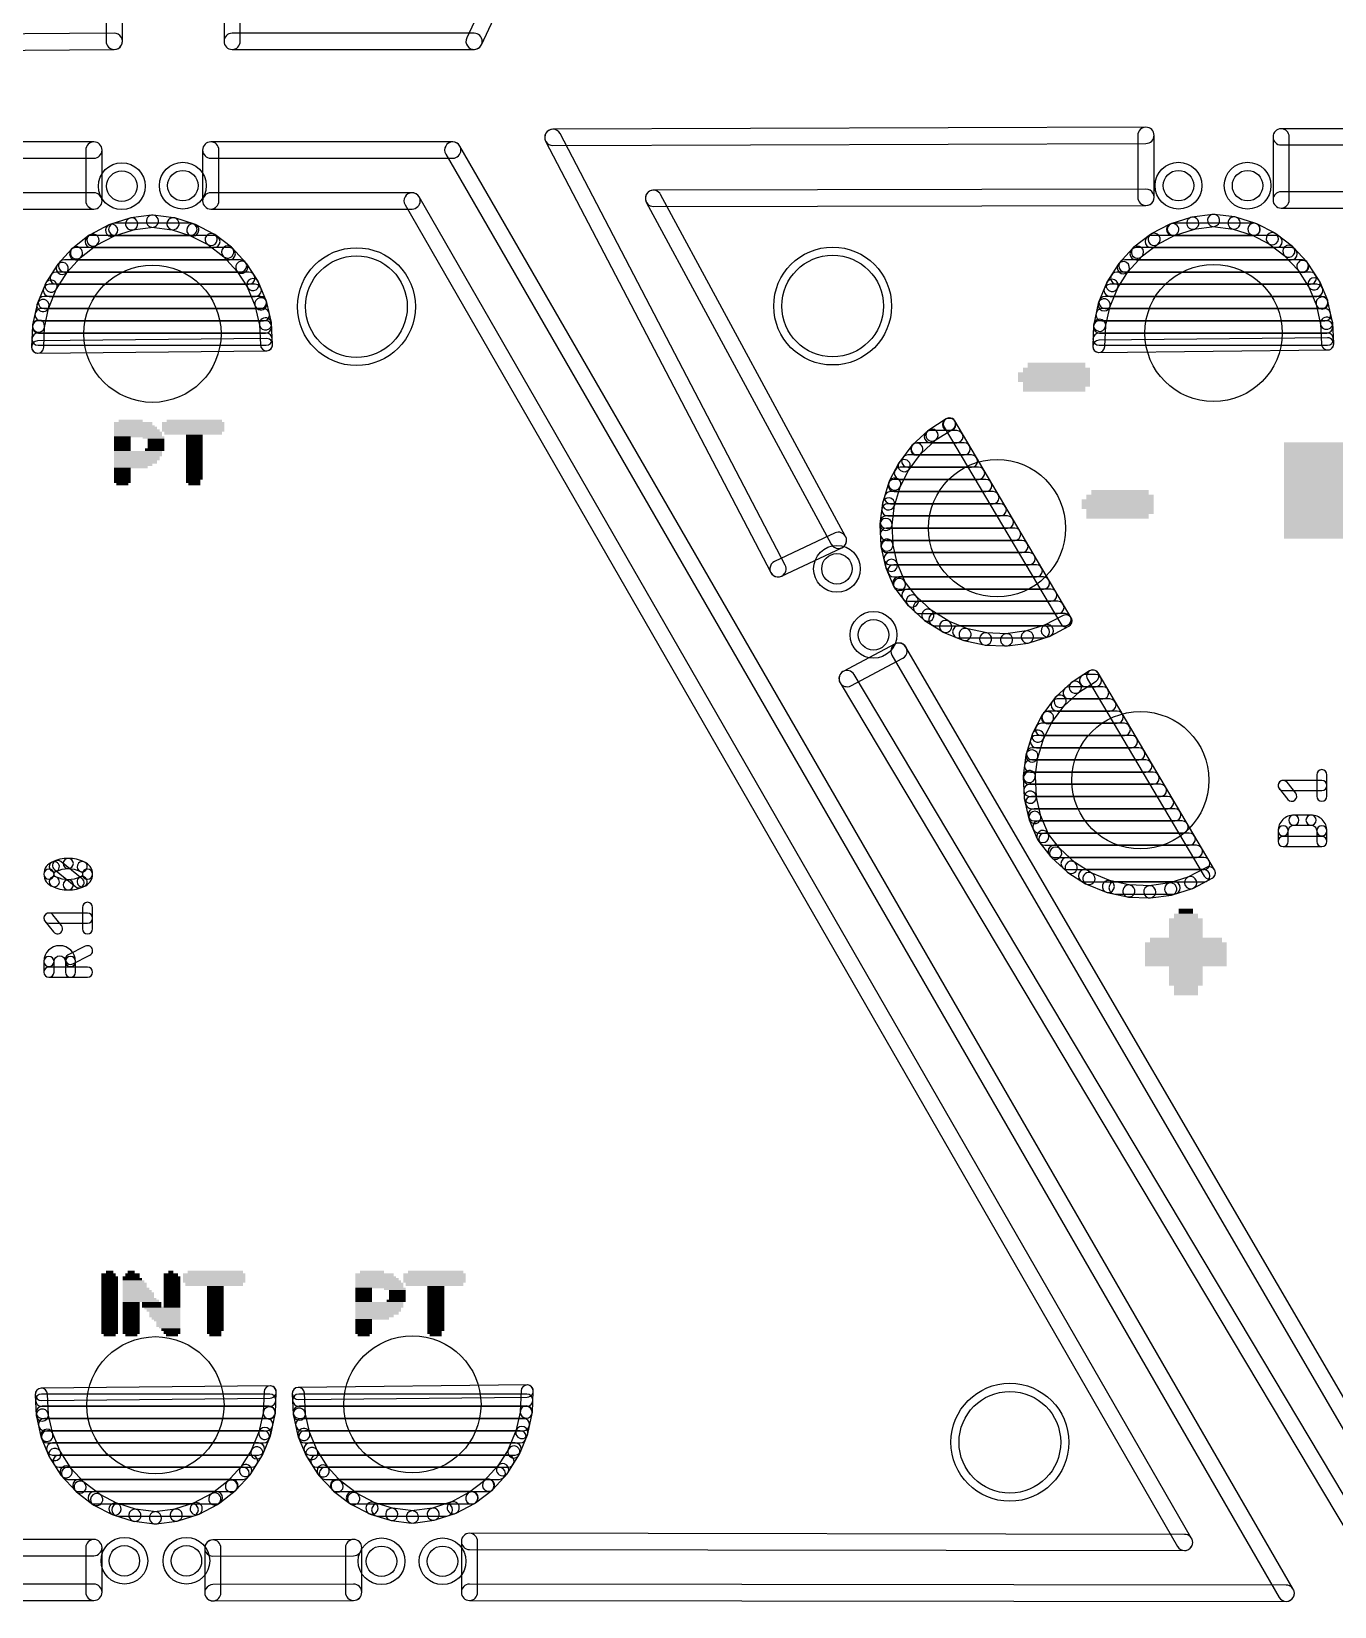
# Model space of a CAD drawing. Extents: x 0.02 to 3.96, y 0.03 to 4.16.
# Drawn here: x 2.188 to 2.829, y 1.788 to 2.563 of the extents above; entities that cross this region are included whole.
import ezdxf

# ---------------------------------------------------------------- set-up
doc = ezdxf.new("R2010")
doc.units = 0
for name, color, linetype in [('17', 82, 'CONTINUOUS'), ('20', 253, 'CONTINUOUS'), ('21', 253, 'CONTINUOUS'), ('25', 253, 'CONTINUOUS'), ('29', 253, 'CONTINUOUS')]:
    doc.layers.add(name, color=color, linetype=linetype)

# ---------------------------------------------------------------- blocks, each defined once
blk = doc.blocks.new('ROUNDP')
blk.add_circle((0, 0), 0.5)
blk = doc.blocks.new('RECT')
blk.add_solid([(-0.5, -0.5), (0.5, -0.5), (-0.5, 0.5), (0.5, 0.5)])

msp = doc.modelspace()

# ---------------------------------------------------------------- linework, layer by layer
at = {"layer": '20'}
for points in [[(2.409123, 2.556804), (2.460623, 2.666804, 1), (2.453377, 2.670196), (2.401877, 2.560196, 1)], [(2.2825, 2.584), (2.2825, 2.5585, 1), (2.2905, 2.5585), (2.2905, 2.584, 1)], [(2.2245, 2.5835), (2.2245, 2.5585, 1), (2.2325, 2.5585), (2.2325, 2.5835, 1)], [(2.22847, 2.5625), (2.16247, 2.562, 1), (2.16253, 2.554), (2.22853, 2.5545, 1)], [(2.2865, 2.5545), (2.4055, 2.5545, 1), (2.4055, 2.5625), (2.2865, 2.5625, 1)], [(2.735986, 2.51625), (2.444236, 2.51525, 1), (2.444264, 2.50725), (2.736014, 2.50825, 1)], [(2.440704, 2.5094), (2.551454, 2.29715, 1), (2.558546, 2.30085), (2.447796, 2.5131, 1)], [(2.74, 2.48175), (2.74, 2.51225, 1), (2.732, 2.51225), (2.732, 2.48175, 1)], [(2.9205, 2.5155), (2.8025, 2.5155, 1), (2.8025, 2.5075), (2.9205, 2.5075, 1)], [(2.7985, 2.5115), (2.7985, 2.4805, 1), (2.8065, 2.4805), (2.8065, 2.5115, 1)], [(2.148, 2.501), (2.2185, 2.501, 1), (2.2185, 2.509), (2.148, 2.509, 1)], [(2.2145, 2.505), (2.2145, 2.48, 1), (2.2225, 2.48), (2.2225, 2.505, 1)], [(2.395, 2.509), (2.276, 2.509, 1), (2.276, 2.501), (2.395, 2.501, 1)], [(2.272, 2.505), (2.272, 2.48, 1), (2.28, 2.48), (2.28, 2.505, 1)], [(2.808464, 1.797), (2.398464, 2.507, 1), (2.391536, 2.503), (2.801536, 1.793, 1)], [(2.148, 2.476), (2.2185, 2.476, 1), (2.2185, 2.484), (2.148, 2.484, 1)], [(2.276, 2.476), (2.375, 2.476, 1), (2.375, 2.484), (2.276, 2.484, 1)], [(2.758466, 1.821996), (2.378466, 2.481996, 1), (2.371534, 2.478004), (2.751534, 1.818004, 1)], [(2.493758, 2.47725), (2.736008, 2.47775, 1), (2.735992, 2.48575), (2.493742, 2.48525, 1)], [(2.588268, 2.314903), (2.497268, 2.483153, 1), (2.490232, 2.479347), (2.581232, 2.311097, 1)], [(2.8025, 2.4765), (2.9205, 2.4765, 1), (2.9205, 2.4845), (2.8025, 2.4845, 1)], [(2.556703, 2.295381), (2.586453, 2.309381, 1), (2.583047, 2.316619), (2.553297, 2.302619, 1)], [(2.590872, 2.241465), (2.616372, 2.254965, 1), (2.612628, 2.262035), (2.587128, 2.248535, 1)], [(2.611044, 2.256485), (2.855044, 1.837985, 1), (2.861956, 1.842015), (2.617956, 2.260515, 1)], [(2.862435, 1.79455), (2.592435, 2.24705, 1), (2.585565, 2.24295), (2.855565, 1.79045, 1)], [(2.2185, 1.8215), (2.1515, 1.8215, 1), (2.1515, 1.8135), (2.2185, 1.8135, 1)], [(2.2225, 1.7955), (2.2225, 1.8175, 1), (2.2145, 1.8175), (2.2145, 1.7955, 1)], [(2.346236, 1.8215), (2.276986, 1.82125, 1), (2.277014, 1.81325), (2.346264, 1.8135, 1)], [(2.273, 1.81725), (2.273, 1.79525, 1), (2.281, 1.79525), (2.281, 1.81725, 1)], [(2.35025, 1.7955), (2.35025, 1.8175, 1), (2.34225, 1.8175), (2.34225, 1.7955, 1)], [(2.403244, 1.8165), (2.754994, 1.816, 1), (2.755006, 1.824), (2.403256, 1.8245, 1)], [(2.39925, 1.8205), (2.39925, 1.7955, 1), (2.40725, 1.7955), (2.40725, 1.8205, 1)], [(2.1515, 1.7915), (2.2185, 1.7915, 1), (2.2185, 1.7995), (2.1515, 1.7995, 1)], [(2.277014, 1.79125), (2.346264, 1.7915, 1), (2.346236, 1.7995), (2.276986, 1.79925, 1)], [(2.403245, 1.7915), (2.804995, 1.791, 1), (2.805005, 1.799), (2.403255, 1.7995, 1)]]:
    msp.add_lwpolyline(points, format="xyb", close=True, dxfattribs=at)
for centre, radius in [((2.26225, 2.4875), 0.0075), ((2.752, 2.4875), 0.0075), ((2.786, 2.4875), 0.0075), ((2.23225, 2.48725), 0.0075), ((2.34765, 2.427973), 0.025), ((2.58189, 2.42827), 0.025), ((2.584, 2.299), 0.0075), ((2.602, 2.2665), 0.0075), ((2.66906, 1.8693), 0.025), ((2.2335, 1.811), 0.0075), ((2.264, 1.811), 0.0075), ((2.36, 1.81075), 0.0075), ((2.39, 1.81075), 0.0075)]:
    msp.add_circle(centre, radius, dxfattribs=at)
at = {"layer": '25'}
for points in [[(2.809674, 2.188694), (2.805452, 2.193972, 1), (2.801548, 2.190848), (2.80577, 2.18557, 1)], [(2.8035, 2.18991), (2.8225, 2.18991, 1), (2.8225, 2.19491), (2.8035, 2.19491, 1)], [(2.809674, 2.188694), (2.805452, 2.193972, 1), (2.801548, 2.190848), (2.80577, 2.18557, 1)], [(2.8035, 2.18991), (2.8225, 2.18991, 1), (2.8225, 2.19491), (2.8035, 2.19491, 1)], [(2.825, 2.187132), (2.825, 2.197688, 1), (2.82, 2.197688), (2.82, 2.187132, 1)], [(2.825, 2.187132), (2.825, 2.197688, 1), (2.82, 2.197688), (2.82, 2.187132, 1)], [(2.808778, 2.172868, 1), (2.808778, 2.177868, 0.414214), (2.801, 2.17009, 1), (2.806, 2.17009, -0.414214)], [(2.808778, 2.172868, 1), (2.808778, 2.177868, 0.414214), (2.801, 2.17009, 1), (2.806, 2.17009, -0.414214)], [(2.808778, 2.172868), (2.817222, 2.172868, 1), (2.817222, 2.177868), (2.808778, 2.177868, 1)], [(2.808778, 2.172868), (2.817222, 2.172868, 1), (2.817222, 2.177868), (2.808778, 2.177868, 1)], [(2.82, 2.17009, 1), (2.825, 2.17009, 0.41422), (2.817222, 2.177868, 1), (2.817222, 2.172868, -0.41422)], [(2.82, 2.17009, 1), (2.825, 2.17009, 0.41422), (2.817222, 2.177868, 1), (2.817222, 2.172868, -0.41422)], [(2.806, 2.164812), (2.806, 2.17009, 1), (2.801, 2.17009), (2.801, 2.164812, 1)], [(2.806, 2.164812), (2.806, 2.17009, 1), (2.801, 2.17009), (2.801, 2.164812, 1)], [(2.82, 2.17009), (2.82, 2.164812, 1), (2.825, 2.164812), (2.825, 2.17009, 1)], [(2.82, 2.17009), (2.82, 2.164812, 1), (2.825, 2.164812), (2.825, 2.17009, 1)], [(2.8225, 2.167312), (2.8035, 2.167312, 1), (2.8035, 2.162312), (2.8225, 2.162312, 1)], [(2.8225, 2.167312), (2.8035, 2.167312, 1), (2.8035, 2.162312), (2.8225, 2.162312, 1)], [(2.199843, 2.150101, 1), (2.198221, 2.154831, 0.32047), (2.193893, 2.148772, 1), (2.198893, 2.148772, -0.32047)], [(2.199843, 2.150101, 1), (2.198221, 2.154831, 0.32047), (2.193893, 2.148772, 1), (2.198893, 2.148772, -0.32047)], [(2.205893, 2.151549, 1), (2.205893, 2.156549, 0.113883), (2.197937, 2.154713, 1), (2.200128, 2.150219, -0.113883)], [(2.205893, 2.151549, 1), (2.205893, 2.156549, 0.113883), (2.197937, 2.154713, 1), (2.200128, 2.150219, -0.113883)], [(2.212733, 2.146502), (2.202177, 2.154946, 1), (2.199054, 2.151042), (2.209609, 2.142597, 1)], [(2.212733, 2.146502), (2.202177, 2.154946, 1), (2.199054, 2.151042), (2.209609, 2.142597, 1)], [(2.211659, 2.150219, 1), (2.21385, 2.154713, 0.113883), (2.205893, 2.156549, 1), (2.205893, 2.151549, -0.113883)], [(2.211659, 2.150219, 1), (2.21385, 2.154713, 0.113883), (2.205893, 2.156549, 1), (2.205893, 2.151549, -0.113883)], [(2.212893, 2.148772, 1), (2.217893, 2.148772, 0.320454), (2.213565, 2.154831, 1), (2.211944, 2.150101, -0.320454)], [(2.212893, 2.148772, 1), (2.217893, 2.148772, 0.320454), (2.213565, 2.154831, 1), (2.211944, 2.150101, -0.320454)], [(2.198893, 2.148772, 1), (2.193893, 2.148772, 0.320476), (2.198221, 2.142712, 1), (2.199843, 2.147442, -0.320476)], [(2.198893, 2.148772, 1), (2.193893, 2.148772, 0.320476), (2.198221, 2.142712, 1), (2.199843, 2.147442, -0.320476)], [(2.200128, 2.147324, 1), (2.197937, 2.14283, 0.113884), (2.205893, 2.140994, 1), (2.205893, 2.145994, -0.113884)], [(2.200128, 2.147324, 1), (2.197937, 2.14283, 0.113884), (2.205893, 2.140994, 1), (2.205893, 2.145994, -0.113884)], [(2.205893, 2.145994, 1), (2.205893, 2.140994, 0.113884), (2.21385, 2.14283, 1), (2.211659, 2.147324, -0.113884)], [(2.205893, 2.145994, 1), (2.205893, 2.140994, 0.113884), (2.21385, 2.14283, 1), (2.211659, 2.147324, -0.113884)], [(2.211944, 2.147442, 1), (2.213565, 2.142712, 0.320459), (2.217893, 2.148772, 1), (2.212893, 2.148772, -0.320459)], [(2.211944, 2.147442, 1), (2.213565, 2.142712, 0.320459), (2.217893, 2.148772, 1), (2.212893, 2.148772, -0.320459)], [(2.217893, 2.121894), (2.217893, 2.13245, 1), (2.212893, 2.13245), (2.212893, 2.121894, 1)], [(2.217893, 2.121894), (2.217893, 2.13245, 1), (2.212893, 2.13245), (2.212893, 2.121894, 1)], [(2.202568, 2.123456), (2.198345, 2.128734, 1), (2.194441, 2.12561), (2.198663, 2.120332, 1)], [(2.196393, 2.124672), (2.215393, 2.124672, 1), (2.215393, 2.129672), (2.196393, 2.129672, 1)], [(2.202568, 2.123456), (2.198345, 2.128734, 1), (2.194441, 2.12561), (2.198663, 2.120332, 1)], [(2.196393, 2.124672), (2.215393, 2.124672, 1), (2.215393, 2.129672), (2.196393, 2.129672, 1)], [(2.204449, 2.105823, 1), (2.209449, 2.105823, 1), (2.193893, 2.105823, 1), (2.198893, 2.105823, -1)], [(2.204449, 2.105823, 1), (2.209449, 2.105823, 1), (2.193893, 2.105823, 1), (2.198893, 2.105823, -1)], [(2.198893, 2.100545), (2.198893, 2.105823, 1), (2.193893, 2.105823), (2.193893, 2.100545, 1)], [(2.198893, 2.100545), (2.198893, 2.105823, 1), (2.193893, 2.105823), (2.193893, 2.100545, 1)], [(2.214275, 2.113337), (2.205831, 2.109115, 1), (2.208067, 2.104642), (2.216511, 2.108865, 1)], [(2.214275, 2.113337), (2.205831, 2.109115, 1), (2.208067, 2.104642), (2.216511, 2.108865, 1)], [(2.204449, 2.105823), (2.204449, 2.100545, 1), (2.209449, 2.100545), (2.209449, 2.105823, 1)], [(2.204449, 2.105823), (2.204449, 2.100545, 1), (2.209449, 2.100545), (2.209449, 2.105823, 1)], [(2.215393, 2.103045), (2.196393, 2.103045, 1), (2.196393, 2.098045), (2.215393, 2.098045, 1)], [(2.215393, 2.103045), (2.196393, 2.103045, 1), (2.196393, 2.098045), (2.215393, 2.098045, 1)]]:
    msp.add_lwpolyline(points, format="xyb", close=True, dxfattribs=at)
at = {"layer": '29'}
for points in [[(2.246898, 2.473005), (2.23666, 2.471628, 1), (2.23746, 2.465682), (2.247698, 2.467059, 1)], [(2.257789, 2.471716), (2.247678, 2.473008, 1), (2.246918, 2.467056), (2.257028, 2.465765, 1)], [(2.268032, 2.468578), (2.2583, 2.471605, 1), (2.256517, 2.465876), (2.26625, 2.462849, 1)], [(2.758102, 2.471882), (2.748258, 2.468748, 1), (2.750078, 2.463031), (2.759922, 2.466164, 1)], [(2.76885, 2.473373), (2.758612, 2.471996, 1), (2.759412, 2.46605), (2.76965, 2.467427, 1)], [(2.77974, 2.472084), (2.76963, 2.473376, 1), (2.76887, 2.467424), (2.77898, 2.466133, 1)], [(2.789983, 2.468946), (2.780251, 2.471973, 1), (2.778469, 2.466244), (2.788201, 2.463217, 1)], [(2.225824, 2.468178), (2.216674, 2.463383, 1), (2.219459, 2.458068), (2.228609, 2.462864, 1)], [(2.23615, 2.471514), (2.226307, 2.46838, 1), (2.228127, 2.462662), (2.23797, 2.465796, 1)], [(2.228721, 2.463), (2.266219, 2.463, 1), (2.266219, 2.469), (2.228721, 2.469, 1)], [(2.277574, 2.463708), (2.268516, 2.46838, 1), (2.265766, 2.463047), (2.274824, 2.458376, 1)], [(2.286126, 2.457256), (2.278016, 2.463429, 1), (2.274382, 2.458655), (2.282492, 2.452481, 1)], [(2.738186, 2.463469), (2.730008, 2.457157, 1), (2.733673, 2.452407), (2.741851, 2.458719, 1)], [(2.747776, 2.468546), (2.738626, 2.463751, 1), (2.741411, 2.458436), (2.750561, 2.463232, 1)], [(2.749517, 2.463), (2.78925, 2.463, 1), (2.78925, 2.469), (2.749517, 2.469, 1)], [(2.799526, 2.464076), (2.790467, 2.468748, 1), (2.787717, 2.463415), (2.796776, 2.458744, 1)], [(2.808078, 2.457624), (2.799968, 2.463797, 1), (2.796334, 2.459023), (2.804444, 2.45285, 1)], [(2.207671, 2.456435), (2.200713, 2.448799, 1), (2.205148, 2.444758), (2.212106, 2.452393, 1)], [(2.209512, 2.451), (2.285111, 2.451, 1), (2.285111, 2.457), (2.209512, 2.457, 1)], [(2.216234, 2.4631), (2.208056, 2.456789, 1), (2.211722, 2.452039), (2.2199, 2.458351, 1)], [(2.217127, 2.457), (2.277568, 2.457, 1), (2.277568, 2.463), (2.217127, 2.463, 1)], [(2.293428, 2.449416), (2.286513, 2.456904, 1), (2.282105, 2.452833), (2.28902, 2.445345, 1)], [(2.729623, 2.456803), (2.722665, 2.449167, 1), (2.7271, 2.445126), (2.734058, 2.452762, 1)], [(2.731128, 2.451), (2.807403, 2.451, 1), (2.807403, 2.457), (2.731128, 2.457, 1)], [(2.738602, 2.457), (2.800003, 2.457, 1), (2.800003, 2.463), (2.738602, 2.463, 1)], [(2.81538, 2.449784), (2.808465, 2.457272, 1), (2.804057, 2.453201), (2.810972, 2.445713, 1)], [(2.200396, 2.448383), (2.19487, 2.439655, 1), (2.199939, 2.436445), (2.205466, 2.445173, 1)], [(2.204044, 2.445), (2.290652, 2.445, 1), (2.290652, 2.451), (2.204044, 2.451, 1)], [(2.299257, 2.440427), (2.293748, 2.449002, 1), (2.2887, 2.445759), (2.294209, 2.437184, 1)], [(2.722348, 2.448751), (2.716822, 2.440023, 1), (2.721891, 2.436813), (2.727417, 2.445541, 1)], [(2.72566, 2.445), (2.812944, 2.445, 1), (2.812944, 2.451), (2.72566, 2.451, 1)], [(2.821209, 2.440796), (2.8157, 2.44937, 1), (2.810652, 2.446127), (2.816161, 2.437552, 1)], [(2.19463, 2.43919), (2.190703, 2.429635, 1), (2.196253, 2.427355), (2.200179, 2.43691, 1)], [(2.199906, 2.439), (2.294681, 2.439, 1), (2.294681, 2.445), (2.199906, 2.445, 1)], [(2.303437, 2.430563), (2.299501, 2.439965, 1), (2.293966, 2.437647), (2.297903, 2.428246, 1)], [(2.716581, 2.439559), (2.712655, 2.430004, 1), (2.718205, 2.427723), (2.722131, 2.437278, 1)], [(2.721624, 2.439), (2.816869, 2.439, 1), (2.816869, 2.445), (2.721624, 2.445, 1)], [(2.825389, 2.430932), (2.821452, 2.440333, 1), (2.815918, 2.438015), (2.819855, 2.428614, 1)], [(2.194097, 2.427), (2.300421, 2.427, 1), (2.300421, 2.433), (2.194097, 2.433, 1)], [(2.196562, 2.433), (2.297908, 2.433, 1), (2.297908, 2.439), (2.196562, 2.439, 1)], [(2.715897, 2.427), (2.822527, 2.427, 1), (2.822527, 2.433), (2.715897, 2.433, 1)], [(2.718363, 2.433), (2.820014, 2.433, 1), (2.820014, 2.439), (2.718363, 2.439, 1)], [(2.190547, 2.429136), (2.18834, 2.419045, 1), (2.194201, 2.417762), (2.196409, 2.427854, 1)], [(2.192495, 2.421), (2.30189, 2.421, 1), (2.30189, 2.427), (2.192495, 2.427, 1)], [(2.305841, 2.420123), (2.303597, 2.430065, 1), (2.297744, 2.428744), (2.299988, 2.418802, 1)], [(2.712499, 2.429504), (2.710291, 2.419413, 1), (2.716153, 2.41813), (2.71836, 2.428222, 1)], [(2.714366, 2.421), (2.823925, 2.421, 1), (2.823925, 2.427), (2.714366, 2.427, 1)], [(2.827793, 2.420491), (2.825548, 2.430433, 1), (2.819695, 2.429112), (2.82194, 2.41917, 1)], [(2.188273, 2.418526), (2.187851, 2.408204, 1), (2.193846, 2.407959), (2.194268, 2.418281, 1)], [(2.191254, 2.415), (2.302984, 2.415, 1), (2.302984, 2.421), (2.191254, 2.421, 1)], [(2.306395, 2.409424), (2.305911, 2.419605, 1), (2.299918, 2.41932), (2.300402, 2.409139, 1)], [(2.710224, 2.418894), (2.709803, 2.408572, 1), (2.715798, 2.408327), (2.716219, 2.418649, 1)], [(2.71319, 2.415), (2.824953, 2.415, 1), (2.824953, 2.421), (2.71319, 2.421, 1)], [(2.828347, 2.409792), (2.827863, 2.419973, 1), (2.82187, 2.419688), (2.822353, 2.409508, 1)], [(2.19088, 2.405082), (2.30343, 2.406282, 1), (2.303366, 2.412282), (2.190816, 2.411082, 1)], [(2.191009, 2.409), (2.303269, 2.409, 1), (2.303269, 2.415), (2.191009, 2.415, 1)], [(2.712832, 2.40545), (2.825382, 2.40665, 1), (2.825318, 2.41265), (2.712768, 2.41145, 1)], [(2.712945, 2.409), (2.825238, 2.409, 1), (2.825238, 2.415), (2.712945, 2.415, 1)], [(2.637712, 2.372783), (2.629137, 2.367274, 1), (2.63238, 2.362226), (2.640955, 2.367735, 1)], [(2.63893, 2.367), (2.639486, 2.367, 1), (2.639486, 2.373), (2.63893, 2.373, 1)], [(2.699229, 2.274916), (2.641915, 2.371787, 1), (2.636751, 2.368731), (2.694065, 2.27186, 1)], [(2.628723, 2.366954), (2.621235, 2.360039, 1), (2.625306, 2.355631), (2.632794, 2.362546, 1)], [(2.629947, 2.361), (2.643036, 2.361, 1), (2.643036, 2.367), (2.629947, 2.367, 1)], [(2.620883, 2.359652), (2.61471, 2.351542, 1), (2.619484, 2.347908), (2.625658, 2.356018, 1)], [(2.623449, 2.355), (2.646586, 2.355, 1), (2.646586, 2.361), (2.623449, 2.361, 1)], [(2.614431, 2.3511), (2.609759, 2.342041, 1), (2.615092, 2.339291), (2.619763, 2.34835, 1)], [(2.615176, 2.343), (2.653686, 2.343, 1), (2.653686, 2.349), (2.615176, 2.349, 1)], [(2.618829, 2.349), (2.650136, 2.349, 1), (2.650136, 2.355), (2.618829, 2.355, 1)], [(2.609561, 2.341557), (2.606534, 2.331825, 1), (2.612263, 2.330043), (2.61529, 2.339775, 1)], [(2.612219, 2.337), (2.657236, 2.337, 1), (2.657236, 2.343), (2.612219, 2.343, 1)], [(2.606423, 2.331314), (2.605131, 2.321204, 1), (2.611083, 2.320444), (2.612374, 2.330554, 1)], [(2.610352, 2.331), (2.660786, 2.331, 1), (2.660786, 2.337), (2.610352, 2.337, 1)], [(2.608257, 2.319), (2.667886, 2.319, 1), (2.667886, 2.325), (2.608257, 2.325, 1)], [(2.609024, 2.325), (2.664336, 2.325, 1), (2.664336, 2.331), (2.609024, 2.331, 1)], [(2.605111, 2.320682), (2.605594, 2.310501, 1), (2.611588, 2.310786), (2.611104, 2.320966, 1)], [(2.608336, 2.313), (2.671436, 2.313, 1), (2.671436, 2.319), (2.608336, 2.319, 1)], [(2.605665, 2.309983), (2.607909, 2.300041, 1), (2.613762, 2.301362), (2.611517, 2.311304, 1)], [(2.608736, 2.307), (2.674986, 2.307, 1), (2.674986, 2.313), (2.608736, 2.313, 1)], [(2.610091, 2.301), (2.678536, 2.301, 1), (2.678536, 2.307), (2.610091, 2.307, 1)], [(2.608068, 2.299542), (2.612005, 2.290141, 1), (2.617539, 2.292459), (2.613603, 2.30186, 1)], [(2.611966, 2.295), (2.682086, 2.295, 1), (2.682086, 2.301), (2.611966, 2.301, 1)], [(2.614479, 2.289), (2.685636, 2.289, 1), (2.685636, 2.295), (2.614479, 2.295, 1)], [(2.612397, 2.289467), (2.618709, 2.281289, 1), (2.623459, 2.284955), (2.617147, 2.293133, 1)], [(2.618862, 2.283), (2.689185, 2.283, 1), (2.689185, 2.289), (2.618862, 2.289, 1)], [(2.619063, 2.280904), (2.626699, 2.273947, 1), (2.63074, 2.278381), (2.623104, 2.285339, 1)], [(2.62451, 2.277), (2.692735, 2.277, 1), (2.692735, 2.283), (2.62451, 2.283, 1)], [(2.627115, 2.273629), (2.635843, 2.268103, 1), (2.639052, 2.273172), (2.630324, 2.278699, 1)], [(2.632137, 2.271), (2.696285, 2.271, 1), (2.696285, 2.277), (2.632137, 2.277, 1)], [(2.636307, 2.267863), (2.645862, 2.263936, 1), (2.648143, 2.269486), (2.638588, 2.273413, 1)], [(2.643866, 2.265), (2.685637, 2.265, 1), (2.685637, 2.271), (2.643866, 2.271, 1)], [(2.678564, 2.2626), (2.688408, 2.265734, 1), (2.686587, 2.271451), (2.676744, 2.268317, 1)], [(2.68889, 2.265935), (2.69804, 2.270731, 1), (2.695255, 2.276045), (2.686105, 2.27125, 1)], [(2.646361, 2.263781), (2.656453, 2.261573, 1), (2.657735, 2.267434), (2.647644, 2.269642, 1)], [(2.656972, 2.261506), (2.667293, 2.261084, 1), (2.667538, 2.267079), (2.657217, 2.267501, 1)], [(2.667816, 2.261108), (2.678054, 2.262485, 1), (2.677254, 2.268432), (2.667016, 2.267055, 1)], [(2.708212, 2.248783), (2.699637, 2.243274, 1), (2.70288, 2.238226), (2.711455, 2.243735, 1)], [(2.769729, 2.150916), (2.712415, 2.247787, 1), (2.707251, 2.244731), (2.764565, 2.14786, 1)], [(2.699223, 2.242954), (2.691735, 2.236039, 1), (2.695806, 2.231631), (2.703294, 2.238546, 1)], [(2.698281, 2.235), (2.71472, 2.235, 1), (2.71472, 2.241), (2.698281, 2.241, 1)], [(2.706317, 2.241), (2.71117, 2.241, 1), (2.71117, 2.247), (2.706317, 2.247, 1)], [(2.691383, 2.235652), (2.68521, 2.227542, 1), (2.689984, 2.223908), (2.696158, 2.232018, 1)], [(2.692374, 2.229), (2.71827, 2.229, 1), (2.71827, 2.235), (2.692374, 2.235, 1)], [(2.684931, 2.2271), (2.680259, 2.218041, 1), (2.685592, 2.215291), (2.690263, 2.22435, 1)], [(2.687807, 2.223), (2.72182, 2.223, 1), (2.72182, 2.229), (2.687807, 2.229, 1)], [(2.680061, 2.217557), (2.677034, 2.207825, 1), (2.682763, 2.206043), (2.68579, 2.215775, 1)], [(2.682096, 2.211), (2.728919, 2.211, 1), (2.728919, 2.217), (2.682096, 2.217, 1)], [(2.684645, 2.217), (2.725369, 2.217, 1), (2.725369, 2.223), (2.684645, 2.223, 1)], [(2.676923, 2.207314), (2.675631, 2.197204, 1), (2.681583, 2.196444), (2.682874, 2.206554, 1)], [(2.68023, 2.205), (2.732469, 2.205, 1), (2.732469, 2.211), (2.68023, 2.211, 1)], [(2.679268, 2.199), (2.736019, 2.199, 1), (2.736019, 2.205), (2.679268, 2.205, 1)], [(2.675611, 2.196682), (2.676094, 2.186501, 1), (2.682088, 2.186786), (2.681604, 2.196966, 1)], [(2.678646, 2.193), (2.739569, 2.193, 1), (2.739569, 2.199), (2.678646, 2.199, 1)], [(2.678931, 2.187), (2.743119, 2.187, 1), (2.743119, 2.193), (2.678931, 2.193, 1)], [(2.676165, 2.185983), (2.678409, 2.176041, 1), (2.684262, 2.177362), (2.682017, 2.187304, 1)], [(2.679688, 2.181), (2.746669, 2.181, 1), (2.746669, 2.187), (2.679688, 2.187, 1)], [(2.681042, 2.175), (2.750219, 2.175, 1), (2.750219, 2.181), (2.681042, 2.181, 1)], [(2.678568, 2.175542), (2.682505, 2.166141, 1), (2.688039, 2.168459), (2.684103, 2.17786, 1)], [(2.683304, 2.169), (2.753769, 2.169, 1), (2.753769, 2.175), (2.683304, 2.175, 1)], [(2.682897, 2.165467), (2.689209, 2.157289, 1), (2.693959, 2.160955), (2.687647, 2.169133, 1)], [(2.686275, 2.163), (2.757319, 2.163, 1), (2.757319, 2.169), (2.686275, 2.169, 1)], [(2.690906, 2.157), (2.760869, 2.157, 1), (2.760869, 2.163), (2.690906, 2.163, 1)], [(2.689563, 2.156904), (2.697199, 2.149947, 1), (2.70124, 2.154381), (2.693604, 2.161339, 1)], [(2.697205, 2.151), (2.764419, 2.151, 1), (2.764419, 2.157), (2.697205, 2.157, 1)], [(2.697615, 2.149629), (2.706343, 2.144103, 1), (2.709552, 2.149172), (2.700824, 2.154699, 1)], [(2.705796, 2.145), (2.764499, 2.145, 1), (2.764499, 2.151), (2.705796, 2.151, 1)], [(2.706807, 2.143863), (2.716362, 2.139936, 1), (2.718643, 2.145486), (2.709088, 2.149413, 1)], [(2.749064, 2.1386), (2.758908, 2.141734, 1), (2.757087, 2.147451), (2.747244, 2.144317, 1)], [(2.75939, 2.141935), (2.76854, 2.146731, 1), (2.765755, 2.152045), (2.756605, 2.14725, 1)], [(2.716861, 2.139781), (2.726953, 2.137573, 1), (2.728235, 2.143434), (2.718144, 2.145642, 1)], [(2.720753, 2.139), (2.749855, 2.139, 1), (2.749855, 2.145), (2.720753, 2.145, 1)], [(2.727472, 2.137506), (2.737793, 2.137084, 1), (2.738038, 2.143079), (2.727717, 2.143501, 1)], [(2.738316, 2.137108), (2.748554, 2.138485, 1), (2.747754, 2.144432), (2.737516, 2.143055, 1)], [(2.305168, 1.89705), (2.192618, 1.89585, 1), (2.192682, 1.88985), (2.305232, 1.89105, 1)], [(2.189653, 1.892708), (2.190137, 1.882527, 1), (2.19613, 1.882812), (2.195647, 1.892992, 1)], [(2.192785, 1.887), (2.305034, 1.887, 1), (2.305034, 1.893), (2.192785, 1.893, 1)], [(2.307776, 1.883606), (2.308197, 1.893928, 1), (2.302202, 1.894173), (2.301781, 1.883851, 1)], [(2.431585, 1.897492), (2.319035, 1.896292, 1), (2.319099, 1.890292), (2.431649, 1.891492, 1)], [(2.316071, 1.893149), (2.316555, 1.882969, 1), (2.322548, 1.883254), (2.322064, 1.893434, 1)], [(2.319224, 1.887), (2.431434, 1.887, 1), (2.431434, 1.893), (2.319224, 1.893, 1)], [(2.434193, 1.884048), (2.434615, 1.894369, 1), (2.42862, 1.894614), (2.428198, 1.884293, 1)], [(2.19307, 1.881), (2.304789, 1.881, 1), (2.304789, 1.887), (2.19307, 1.887, 1)], [(2.190207, 1.882009), (2.192452, 1.872067, 1), (2.198305, 1.873388), (2.19606, 1.88333, 1)], [(2.305501, 1.872996), (2.307709, 1.883087, 1), (2.301847, 1.88437), (2.29964, 1.874278, 1)], [(2.319509, 1.881), (2.431158, 1.881, 1), (2.431158, 1.887), (2.319509, 1.887, 1)], [(2.316625, 1.88245), (2.318869, 1.872508, 1), (2.324722, 1.87383), (2.322478, 1.883772, 1)], [(2.431918, 1.873437), (2.434126, 1.883529, 1), (2.428265, 1.884811), (2.426057, 1.87472, 1)], [(2.194188, 1.875), (2.303525, 1.875, 1), (2.303525, 1.881), (2.194188, 1.881, 1)], [(2.192611, 1.871568), (2.196548, 1.862167, 1), (2.202082, 1.864485), (2.198145, 1.873886, 1)], [(2.301419, 1.862941), (2.305345, 1.872496, 1), (2.299795, 1.874777), (2.295869, 1.865222, 1)], [(2.320705, 1.875), (2.429845, 1.875, 1), (2.429845, 1.881), (2.320705, 1.881, 1)], [(2.319028, 1.87201), (2.322965, 1.862609, 1), (2.328499, 1.864927), (2.324563, 1.874328, 1)], [(2.427836, 1.863383), (2.431762, 1.872938, 1), (2.426213, 1.875219), (2.422286, 1.865664, 1)], [(2.195683, 1.869), (2.301898, 1.869, 1), (2.301898, 1.875), (2.195683, 1.875, 1)], [(2.198195, 1.863), (2.299432, 1.863, 1), (2.299432, 1.869), (2.198195, 1.869, 1)], [(2.322285, 1.869), (2.428133, 1.869, 1), (2.428133, 1.875), (2.322285, 1.875, 1)], [(2.324797, 1.863), (2.425668, 1.863, 1), (2.425668, 1.869), (2.324797, 1.869, 1)], [(2.422069, 1.854191), (2.427596, 1.862919, 1), (2.422526, 1.866128), (2.417, 1.8574, 1)], [(2.196791, 1.861704), (2.2023, 1.85313, 1), (2.207348, 1.856373), (2.201839, 1.864948, 1)], [(2.201452, 1.857), (2.296059, 1.857, 1), (2.296059, 1.863), (2.201452, 1.863, 1)], [(2.295652, 1.853749), (2.301178, 1.862477, 1), (2.296109, 1.865687), (2.290583, 1.856959, 1)], [(2.323208, 1.862146), (2.328718, 1.853571, 1), (2.333766, 1.856815), (2.328256, 1.865389, 1)], [(2.328153, 1.857), (2.422197, 1.857, 1), (2.422197, 1.863), (2.328153, 1.863, 1)], [(2.20262, 1.852716), (2.209535, 1.845228, 1), (2.213943, 1.849299), (2.207028, 1.856787, 1)], [(2.205518, 1.851), (2.291884, 1.851, 1), (2.291884, 1.857), (2.205518, 1.857, 1)], [(2.288377, 1.845697), (2.295335, 1.853333, 1), (2.2909, 1.857374), (2.283942, 1.849738, 1)], [(2.329038, 1.853158), (2.335952, 1.84567, 1), (2.34036, 1.849741), (2.333446, 1.857228, 1)], [(2.332343, 1.851), (2.417899, 1.851, 1), (2.417899, 1.857), (2.332343, 1.857, 1)], [(2.414794, 1.846139), (2.421752, 1.853775, 1), (2.417317, 1.857816), (2.410359, 1.85018, 1)], [(2.211059, 1.845), (2.286417, 1.845, 1), (2.286417, 1.851), (2.211059, 1.851, 1)], [(2.209922, 1.844876), (2.218032, 1.838703, 1), (2.221666, 1.843477), (2.213556, 1.84965, 1)], [(2.218653, 1.839), (2.278751, 1.839, 1), (2.278751, 1.845), (2.218653, 1.845, 1)], [(2.270224, 1.833954), (2.279374, 1.838749, 1), (2.276589, 1.844064), (2.267439, 1.839268, 1)], [(2.279814, 1.839031), (2.287992, 1.845343, 1), (2.284327, 1.850093), (2.276149, 1.843781, 1)], [(2.337884, 1.845), (2.41237, 1.845, 1), (2.41237, 1.851), (2.337884, 1.851, 1)], [(2.336339, 1.845318), (2.344449, 1.839145, 1), (2.348083, 1.843919), (2.339973, 1.850092, 1)], [(2.345651, 1.839), (2.404595, 1.839, 1), (2.404595, 1.845), (2.345651, 1.845, 1)], [(2.344891, 1.838865), (2.35395, 1.834194, 1), (2.3567, 1.839527), (2.347641, 1.844198, 1)], [(2.396642, 1.834395), (2.405792, 1.839191, 1), (2.403006, 1.844505), (2.393856, 1.83971, 1)], [(2.406232, 1.839473), (2.41441, 1.845785, 1), (2.410744, 1.850535), (2.402566, 1.844223, 1)], [(2.218474, 1.838424), (2.227533, 1.833752, 1), (2.230283, 1.839085), (2.221224, 1.843756, 1)], [(2.228017, 1.833554), (2.237749, 1.830527, 1), (2.239531, 1.836256), (2.229799, 1.839283, 1)], [(2.230254, 1.833), (2.266913, 1.833, 1), (2.266913, 1.839), (2.230254, 1.839, 1)], [(2.23826, 1.830416), (2.24837, 1.829124, 1), (2.24913, 1.835076), (2.23902, 1.836367, 1)], [(2.24915, 1.829127), (2.259388, 1.830504, 1), (2.258588, 1.83645), (2.24835, 1.835073, 1)], [(2.259898, 1.830618), (2.269742, 1.833752, 1), (2.267922, 1.839469), (2.258078, 1.836336, 1)], [(2.354434, 1.833996), (2.364166, 1.830969, 1), (2.365948, 1.836698), (2.356216, 1.839725, 1)], [(2.358091, 1.833), (2.391943, 1.833, 1), (2.391943, 1.839), (2.358091, 1.839, 1)], [(2.364677, 1.830857), (2.374787, 1.829566, 1), (2.375547, 1.835518), (2.365437, 1.836809, 1)], [(2.375567, 1.829569), (2.385805, 1.830946, 1), (2.385006, 1.836892), (2.374767, 1.835515, 1)], [(2.386316, 1.83106), (2.396159, 1.834194, 1), (2.394339, 1.839911), (2.384495, 1.836777, 1)]]:
    msp.add_lwpolyline(points, format="xyb", close=True, dxfattribs=at)
for centre, radius in [((2.23225, 2.48725), 0.0115), ((2.26225, 2.4875), 0.0115), ((2.752, 2.4875), 0.0115), ((2.786, 2.4875), 0.0115), ((2.34765, 2.427973), 0.029), ((2.58189, 2.42827), 0.029), ((2.584, 2.299), 0.0115), ((2.602, 2.2665), 0.0115), ((2.66906, 1.8693), 0.029), ((2.2335, 1.811), 0.0115), ((2.264, 1.811), 0.0115), ((2.36, 1.81075), 0.0115), ((2.39, 1.81075), 0.0115)]:
    msp.add_circle(centre, radius, dxfattribs=at)

# ---------------------------------------------------------------- block references
at = {"layer": '17', "xscale": 0.0675, "yscale": 0.0675}
for p in [(2.76925, 2.415), (2.76925, 2.415), (2.247298, 2.414632), (2.247298, 2.414632)]:
    msp.add_blockref('ROUNDP', p, dxfattribs=at)
for p, rotation in [((2.66275, 2.319), 120), ((2.66275, 2.319), 120), ((2.73325, 2.195), 120), ((2.73325, 2.195), 120), ((2.375167, 1.887942), 180), ((2.375167, 1.887942), 180), ((2.24875, 1.8875), 180), ((2.24875, 1.8875), 180)]:
    msp.add_blockref('ROUNDP', p, dxfattribs=dict(at, rotation=rotation))
at = {"layer": '21'}
for p, xscale, yscale in [((2.690797, 2.394439), 0.035433, 0.002362), ((2.691978, 2.396801), 0.033071, 0.002362), ((2.691978, 2.399163), 0.028346, 0.002362), ((2.690797, 2.392077), 0.035433, 0.002362), ((2.690797, 2.387352), 0.030709, 0.002362), ((2.691978, 2.389715), 0.033071, 0.002362), ((2.237795, 2.370423), 0.018898, 0.001575), ((2.236614, 2.371801), 0.011811, 0.001181), ((2.267323, 2.370423), 0.030709, 0.001575), ((2.267913, 2.371801), 0.027165, 0.001181), ((2.238976, 2.368258), 0.02126, 0.001181), ((2.240157, 2.365699), 0.023622, 0.001575), ((2.240157, 2.364321), 0.023622, 0.001181), ((2.23248, 2.363533), 0.008268, 0.001181), ((2.238386, 2.369045), 0.020079, 0.001181), ((2.239567, 2.367077), 0.022441, 0.001181), ((2.247835, 2.363533), 0.01063, 0.001181), ((2.267323, 2.369045), 0.030709, 0.001181), ((2.267323, 2.368258), 0.030709, 0.001181), ((2.267323, 2.367077), 0.030709, 0.001181), ((2.267323, 2.365699), 0.028346, 0.001575), ((2.267913, 2.364321), 0.008268, 0.001181), ((2.267913, 2.363533), 0.008268, 0.001181), ((2.23248, 2.362352), 0.008268, 0.001181), ((2.23248, 2.360974), 0.008268, 0.001575), ((2.23248, 2.359596), 0.008268, 0.001181), ((2.23248, 2.358415), 0.008268, 0.001181), ((2.23248, 2.357628), 0.008268, 0.001181), ((2.240157, 2.35625), 0.023622, 0.001575), ((2.248425, 2.357628), 0.009449, 0.001181), ((2.249016, 2.362352), 0.008268, 0.001181), ((2.249016, 2.360974), 0.008268, 0.001575), ((2.249016, 2.359596), 0.008268, 0.001181), ((2.249016, 2.358415), 0.008268, 0.001181), ((2.267913, 2.362352), 0.008268, 0.001181), ((2.267913, 2.360974), 0.008268, 0.001575), ((2.267913, 2.359596), 0.008268, 0.001181), ((2.267913, 2.358415), 0.008268, 0.001181), ((2.267913, 2.357628), 0.008268, 0.001181), ((2.267913, 2.35625), 0.008268, 0.001575), ((2.240157, 2.354872), 0.023622, 0.001181), ((2.238976, 2.351526), 0.02126, 0.001575), ((2.237795, 2.350148), 0.018898, 0.001181), ((2.236614, 2.348967), 0.016535, 0.001181), ((2.23248, 2.348179), 0.008268, 0.001181), ((2.239567, 2.354085), 0.022441, 0.001181), ((2.239567, 2.352904), 0.022441, 0.001181), ((2.267913, 2.354872), 0.008268, 0.001181), ((2.267913, 2.354085), 0.008268, 0.001181), ((2.267913, 2.352904), 0.008268, 0.001181), ((2.267913, 2.351526), 0.008268, 0.001575), ((2.267913, 2.350148), 0.008268, 0.001181), ((2.267913, 2.348967), 0.008268, 0.001181), ((2.267913, 2.348179), 0.008268, 0.001181), ((2.23248, 2.346801), 0.008268, 0.001575), ((2.23248, 2.345423), 0.008268, 0.001181), ((2.23248, 2.344636), 0.008268, 0.001181), ((2.23248, 2.343455), 0.008268, 0.001181), ((2.23248, 2.342077), 0.008268, 0.001575), ((2.23248, 2.340699), 0.005906, 0.001181), ((2.267913, 2.346801), 0.008268, 0.001575), ((2.267913, 2.345423), 0.008268, 0.001181), ((2.267913, 2.344636), 0.008268, 0.001181), ((2.267913, 2.343455), 0.008268, 0.001181), ((2.267323, 2.342077), 0.007087, 0.001575), ((2.267913, 2.340699), 0.005906, 0.001181), ((2.722047, 2.331939), 0.035433, 0.002362), ((2.723228, 2.334301), 0.033071, 0.002362), ((2.723228, 2.336663), 0.028346, 0.002362), ((2.722047, 2.329577), 0.035433, 0.002362), ((2.722047, 2.324852), 0.030709, 0.002362), ((2.723228, 2.327215), 0.033071, 0.002362), ((2.755659, 2.130561), 0.007087, 0.002362), ((2.755659, 2.125837), 0.016535, 0.002362), ((2.755659, 2.123474), 0.016535, 0.002362), ((2.755659, 2.128199), 0.011811, 0.002362), ((2.755659, 2.116388), 0.035433, 0.002362), ((2.755659, 2.121112), 0.016535, 0.002362), ((2.755659, 2.11875), 0.016535, 0.002362), ((2.755659, 2.114026), 0.040157, 0.002362), ((2.755659, 2.111663), 0.040157, 0.002362), ((2.755659, 2.109301), 0.040157, 0.002362), ((2.755659, 2.106939), 0.040157, 0.002362), ((2.755659, 2.104577), 0.040157, 0.002362), ((2.755659, 2.102215), 0.016535, 0.002362), ((2.755659, 2.099852), 0.016535, 0.002362), ((2.755659, 2.09749), 0.016535, 0.002362), ((2.755659, 2.095128), 0.016535, 0.002362), ((2.755659, 2.092766), 0.011811, 0.002362), ((2.755659, 2.090404), 0.011811, 0.002362), ((2.22623, 1.953051), 0.003543, 0.001181), ((2.23686, 1.953051), 0.003543, 0.001181), ((2.256348, 1.953051), 0.002362, 0.001181), ((2.278199, 1.953051), 0.027165, 0.001181), ((2.355364, 1.953051), 0.011811, 0.001181), ((2.355364, 1.953051), 0.011811, 0.001181), ((2.386663, 1.953051), 0.027165, 0.001181), ((2.386663, 1.953051), 0.027165, 0.001181), ((2.22564, 1.951673), 0.007087, 0.001575), ((2.22623, 1.950295), 0.008268, 0.001181), ((2.22623, 1.949508), 0.008268, 0.001181), ((2.22623, 1.948327), 0.008268, 0.001181), ((2.22623, 1.946949), 0.008268, 0.001575), ((2.22623, 1.945571), 0.008268, 0.001181), ((2.22623, 1.944783), 0.008268, 0.001181), ((2.23686, 1.950295), 0.008268, 0.001181), ((2.238041, 1.948327), 0.01063, 0.001181), ((2.239222, 1.944783), 0.012992, 0.001181), ((2.237451, 1.949508), 0.009449, 0.001181), ((2.238632, 1.946949), 0.011811, 0.001575), ((2.238632, 1.945571), 0.011811, 0.001181), ((2.237451, 1.951673), 0.007087, 0.001575), ((2.256348, 1.951673), 0.007087, 0.001575), ((2.256939, 1.950295), 0.008268, 0.001181), ((2.256939, 1.949508), 0.008268, 0.001181), ((2.256939, 1.948327), 0.008268, 0.001181), ((2.256939, 1.946949), 0.008268, 0.001575), ((2.256939, 1.945571), 0.008268, 0.001181), ((2.256939, 1.944783), 0.008268, 0.001181), ((2.277608, 1.951673), 0.030709, 0.001575), ((2.277608, 1.950295), 0.030709, 0.001181), ((2.277608, 1.949508), 0.030709, 0.001181), ((2.277608, 1.948327), 0.030709, 0.001181), ((2.277608, 1.946949), 0.028346, 0.001575), ((2.278199, 1.945571), 0.008268, 0.001181), ((2.278199, 1.944783), 0.008268, 0.001181), ((2.356545, 1.951673), 0.018898, 0.001575), ((2.356545, 1.951673), 0.018898, 0.001575), ((2.357726, 1.949508), 0.02126, 0.001181), ((2.357726, 1.949508), 0.02126, 0.001181), ((2.358907, 1.946949), 0.023622, 0.001575), ((2.358907, 1.946949), 0.023622, 0.001575), ((2.358907, 1.945571), 0.023622, 0.001181), ((2.358907, 1.945571), 0.023622, 0.001181), ((2.35123, 1.944783), 0.008268, 0.001181), ((2.35123, 1.944783), 0.008268, 0.001181), ((2.357136, 1.950295), 0.020079, 0.001181), ((2.357136, 1.950295), 0.020079, 0.001181), ((2.358317, 1.948327), 0.022441, 0.001181), ((2.358317, 1.948327), 0.022441, 0.001181), ((2.366585, 1.944783), 0.01063, 0.001181), ((2.366585, 1.944783), 0.01063, 0.001181), ((2.386073, 1.951673), 0.030709, 0.001575), ((2.386073, 1.951673), 0.030709, 0.001575), ((2.386073, 1.950295), 0.030709, 0.001181), ((2.386073, 1.950295), 0.030709, 0.001181), ((2.386073, 1.949508), 0.030709, 0.001181), ((2.386073, 1.949508), 0.030709, 0.001181), ((2.386073, 1.948327), 0.030709, 0.001181), ((2.386073, 1.948327), 0.030709, 0.001181), ((2.386073, 1.946949), 0.028346, 0.001575), ((2.386073, 1.946949), 0.028346, 0.001575), ((2.386663, 1.945571), 0.008268, 0.001181), ((2.386663, 1.945571), 0.008268, 0.001181), ((2.386663, 1.944783), 0.008268, 0.001181), ((2.386663, 1.944783), 0.008268, 0.001181), ((2.22623, 1.943602), 0.008268, 0.001181), ((2.22623, 1.942224), 0.008268, 0.001575), ((2.22623, 1.940846), 0.008268, 0.001181), ((2.22623, 1.939665), 0.008268, 0.001181), ((2.22623, 1.938878), 0.008268, 0.001181), ((2.22623, 1.9375), 0.008268, 0.001575), ((2.239813, 1.943602), 0.014173, 0.001181), ((2.23686, 1.9375), 0.008268, 0.001575), ((2.240404, 1.942224), 0.015354, 0.001575), ((2.240404, 1.940846), 0.015354, 0.001181), ((2.240994, 1.939665), 0.016535, 0.001181), ((2.241585, 1.938878), 0.017717, 0.001181), ((2.2469, 1.9375), 0.009449, 0.001575), ((2.256939, 1.943602), 0.008268, 0.001181), ((2.256939, 1.942224), 0.008268, 0.001575), ((2.256939, 1.940846), 0.008268, 0.001181), ((2.256939, 1.939665), 0.008268, 0.001181), ((2.256939, 1.938878), 0.008268, 0.001181), ((2.256939, 1.9375), 0.008268, 0.001575), ((2.278199, 1.943602), 0.008268, 0.001181), ((2.278199, 1.942224), 0.008268, 0.001575), ((2.278199, 1.940846), 0.008268, 0.001181), ((2.278199, 1.939665), 0.008268, 0.001181), ((2.278199, 1.938878), 0.008268, 0.001181), ((2.278199, 1.9375), 0.008268, 0.001575), ((2.35123, 1.943602), 0.008268, 0.001181), ((2.35123, 1.943602), 0.008268, 0.001181), ((2.35123, 1.942224), 0.008268, 0.001575), ((2.35123, 1.942224), 0.008268, 0.001575), ((2.35123, 1.940846), 0.008268, 0.001181), ((2.35123, 1.940846), 0.008268, 0.001181), ((2.35123, 1.939665), 0.008268, 0.001181), ((2.35123, 1.939665), 0.008268, 0.001181), ((2.35123, 1.938878), 0.008268, 0.001181), ((2.35123, 1.938878), 0.008268, 0.001181), ((2.358907, 1.9375), 0.023622, 0.001575), ((2.358907, 1.9375), 0.023622, 0.001575), ((2.367175, 1.938878), 0.009449, 0.001181), ((2.367175, 1.938878), 0.009449, 0.001181), ((2.367766, 1.943602), 0.008268, 0.001181), ((2.367766, 1.943602), 0.008268, 0.001181), ((2.367766, 1.942224), 0.008268, 0.001575), ((2.367766, 1.942224), 0.008268, 0.001575), ((2.367766, 1.940846), 0.008268, 0.001181), ((2.367766, 1.940846), 0.008268, 0.001181), ((2.367766, 1.939665), 0.008268, 0.001181), ((2.367766, 1.939665), 0.008268, 0.001181), ((2.386663, 1.943602), 0.008268, 0.001181), ((2.386663, 1.943602), 0.008268, 0.001181), ((2.386663, 1.942224), 0.008268, 0.001575), ((2.386663, 1.942224), 0.008268, 0.001575), ((2.386663, 1.940846), 0.008268, 0.001181), ((2.386663, 1.940846), 0.008268, 0.001181), ((2.386663, 1.939665), 0.008268, 0.001181), ((2.386663, 1.939665), 0.008268, 0.001181), ((2.386663, 1.938878), 0.008268, 0.001181), ((2.386663, 1.938878), 0.008268, 0.001181), ((2.386663, 1.9375), 0.008268, 0.001575), ((2.386663, 1.9375), 0.008268, 0.001575), ((2.22623, 1.936122), 0.008268, 0.001181), ((2.22623, 1.935335), 0.008268, 0.001181), ((2.22623, 1.934154), 0.008268, 0.001181), ((2.22623, 1.932776), 0.008268, 0.001575), ((2.22623, 1.931398), 0.008268, 0.001181), ((2.22623, 1.930217), 0.008268, 0.001181), ((2.22623, 1.929429), 0.008268, 0.001181), ((2.23686, 1.936122), 0.008268, 0.001181), ((2.23686, 1.935335), 0.008268, 0.001181), ((2.23686, 1.934154), 0.008268, 0.001181), ((2.23686, 1.932776), 0.008268, 0.001575), ((2.23686, 1.931398), 0.008268, 0.001181), ((2.23686, 1.930217), 0.008268, 0.001181), ((2.23686, 1.929429), 0.008268, 0.001181), ((2.2469, 1.936122), 0.009449, 0.001181), ((2.252215, 1.935335), 0.017717, 0.001181), ((2.252805, 1.934154), 0.016535, 0.001181), ((2.253396, 1.932776), 0.015354, 0.001575), ((2.253396, 1.931398), 0.015354, 0.001181), ((2.253986, 1.930217), 0.014173, 0.001181), ((2.254577, 1.929429), 0.012992, 0.001181), ((2.256939, 1.936122), 0.008268, 0.001181), ((2.278199, 1.936122), 0.008268, 0.001181), ((2.278199, 1.935335), 0.008268, 0.001181), ((2.278199, 1.934154), 0.008268, 0.001181), ((2.278199, 1.932776), 0.008268, 0.001575), ((2.278199, 1.931398), 0.008268, 0.001181), ((2.278199, 1.930217), 0.008268, 0.001181), ((2.278199, 1.929429), 0.008268, 0.001181), ((2.358907, 1.936122), 0.023622, 0.001181), ((2.358907, 1.936122), 0.023622, 0.001181), ((2.357726, 1.932776), 0.02126, 0.001575), ((2.357726, 1.932776), 0.02126, 0.001575), ((2.356545, 1.931398), 0.018898, 0.001181), ((2.356545, 1.931398), 0.018898, 0.001181), ((2.355364, 1.930217), 0.016535, 0.001181), ((2.355364, 1.930217), 0.016535, 0.001181), ((2.35123, 1.929429), 0.008268, 0.001181), ((2.35123, 1.929429), 0.008268, 0.001181), ((2.358317, 1.935335), 0.022441, 0.001181), ((2.358317, 1.935335), 0.022441, 0.001181), ((2.358317, 1.934154), 0.022441, 0.001181), ((2.358317, 1.934154), 0.022441, 0.001181), ((2.386663, 1.936122), 0.008268, 0.001181), ((2.386663, 1.936122), 0.008268, 0.001181), ((2.386663, 1.935335), 0.008268, 0.001181), ((2.386663, 1.935335), 0.008268, 0.001181), ((2.386663, 1.934154), 0.008268, 0.001181), ((2.386663, 1.934154), 0.008268, 0.001181), ((2.386663, 1.932776), 0.008268, 0.001575), ((2.386663, 1.932776), 0.008268, 0.001575), ((2.386663, 1.931398), 0.008268, 0.001181), ((2.386663, 1.931398), 0.008268, 0.001181), ((2.386663, 1.930217), 0.008268, 0.001181), ((2.386663, 1.930217), 0.008268, 0.001181), ((2.386663, 1.929429), 0.008268, 0.001181), ((2.386663, 1.929429), 0.008268, 0.001181), ((2.22623, 1.928051), 0.008268, 0.001575), ((2.22623, 1.926673), 0.008268, 0.001181), ((2.22623, 1.925886), 0.008268, 0.001181), ((2.22623, 1.924705), 0.008268, 0.001181), ((2.22623, 1.923327), 0.008268, 0.001575), ((2.22623, 1.921949), 0.005906, 0.001181), ((2.23686, 1.928051), 0.008268, 0.001575), ((2.23686, 1.926673), 0.008268, 0.001181), ((2.23686, 1.925886), 0.008268, 0.001181), ((2.23686, 1.924705), 0.008268, 0.001181), ((2.23686, 1.923327), 0.008268, 0.001575), ((2.23686, 1.921949), 0.005906, 0.001181), ((2.255167, 1.928051), 0.011811, 0.001575), ((2.255167, 1.926673), 0.011811, 0.001181), ((2.255758, 1.925886), 0.01063, 0.001181), ((2.256348, 1.924705), 0.009449, 0.001181), ((2.256939, 1.923327), 0.008268, 0.001575), ((2.256939, 1.921949), 0.005906, 0.001181), ((2.277608, 1.923327), 0.007087, 0.001575), ((2.278199, 1.928051), 0.008268, 0.001575), ((2.278199, 1.926673), 0.008268, 0.001181), ((2.278199, 1.925886), 0.008268, 0.001181), ((2.278199, 1.924705), 0.008268, 0.001181), ((2.278199, 1.921949), 0.005906, 0.001181), ((2.35123, 1.928051), 0.008268, 0.001575), ((2.35123, 1.928051), 0.008268, 0.001575), ((2.35123, 1.926673), 0.008268, 0.001181), ((2.35123, 1.926673), 0.008268, 0.001181), ((2.35123, 1.925886), 0.008268, 0.001181), ((2.35123, 1.925886), 0.008268, 0.001181), ((2.35123, 1.924705), 0.008268, 0.001181), ((2.35123, 1.924705), 0.008268, 0.001181), ((2.35123, 1.923327), 0.008268, 0.001575), ((2.35123, 1.923327), 0.008268, 0.001575), ((2.35123, 1.921949), 0.005906, 0.001181), ((2.35123, 1.921949), 0.005906, 0.001181), ((2.386663, 1.928051), 0.008268, 0.001575), ((2.386663, 1.928051), 0.008268, 0.001575), ((2.386663, 1.926673), 0.008268, 0.001181), ((2.386663, 1.926673), 0.008268, 0.001181), ((2.386663, 1.925886), 0.008268, 0.001181), ((2.386663, 1.925886), 0.008268, 0.001181), ((2.386663, 1.924705), 0.008268, 0.001181), ((2.386663, 1.924705), 0.008268, 0.001181), ((2.386073, 1.923327), 0.007087, 0.001575), ((2.386073, 1.923327), 0.007087, 0.001575), ((2.386663, 1.921949), 0.005906, 0.001181), ((2.386663, 1.921949), 0.005906, 0.001181)]:
    msp.add_blockref('RECT', p, dxfattribs=dict(at, xscale=xscale, yscale=yscale))
at = {"layer": '29', "xscale": 0.051307, "yscale": 0.04737, "rotation": 180}
msp.add_blockref('RECT', (2.829545, 2.33746), dxfattribs=at)

doc.saveas('drawing.dxf')
